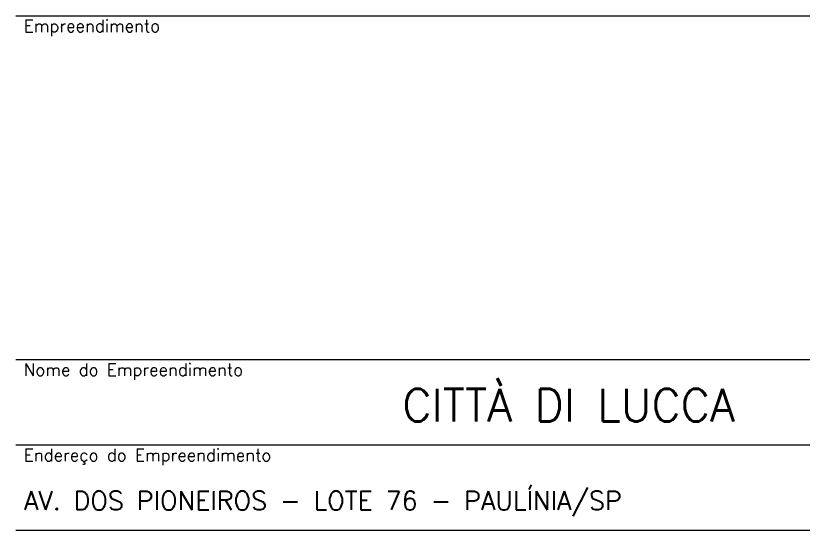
# Model space of a CAD drawing. Extents: x -9640 to 3028, y -691 to 5617.
# Drawn here: x 1715 to 2443, y -47 to 427 of the extents above; entities that cross this region are included whole.
import ezdxf

# ---------------------------------------------------------------- set-up
doc = ezdxf.new("R2010")
doc.units = 0
doc.header["$LTSCALE"] = 100
doc.header["$MEASUREMENT"] = 0
doc.layers.get('0').update_dxf_attribs({"color": 245, "linetype": 'CONTINUOUS'})
doc.layers.add('TEX1', color=7, linetype='CONTINUOUS')
doc.layers.add('TEX2', color=7, linetype='CONTINUOUS')
doc.styles.get("Standard").update_dxf_attribs({"font": 'ROMANS.SHX'})

msp = doc.modelspace()

# ---------------------------------------------------------------- linework, layer by layer
for p, q in [((1715.424399, 427.363072), (2877.924399, 427.363072)), ((1715.424399, 110.113072), (2877.924399, 110.113072)), ((1715.424399, 31.363072), (2877.924399, 31.363072)), ((1715.424399, -47.386928), (2877.924399, -47.386928))]:
    msp.add_line(p, q)

# ---------------------------------------------------------------- texts
at = {"layer": 'TEX1'}
for s, height, p in [('Empreendimento', 11.25, (1722.924399, 412.363072)), ('Nome do Empreendimento', 11.25, (1722.924399, 95.113072)), ('Endereço do Empreendimento', 11.25, (1722.924399, 16.363072)), ('AV. DOS PIONEIROS - LOTE 76 - PAULÍNIA/SP', 17.25, (1722.924399, -28.636928))]:
    msp.add_text(s, height=height, dxfattribs=at).set_placement(p)
at = {"layer": 'TEX2'}
msp.add_text('CITTÀ DI LUCCA', height=30, dxfattribs=at).set_placement((2072.508412, 53.067518))

doc.saveas('drawing.dxf')
